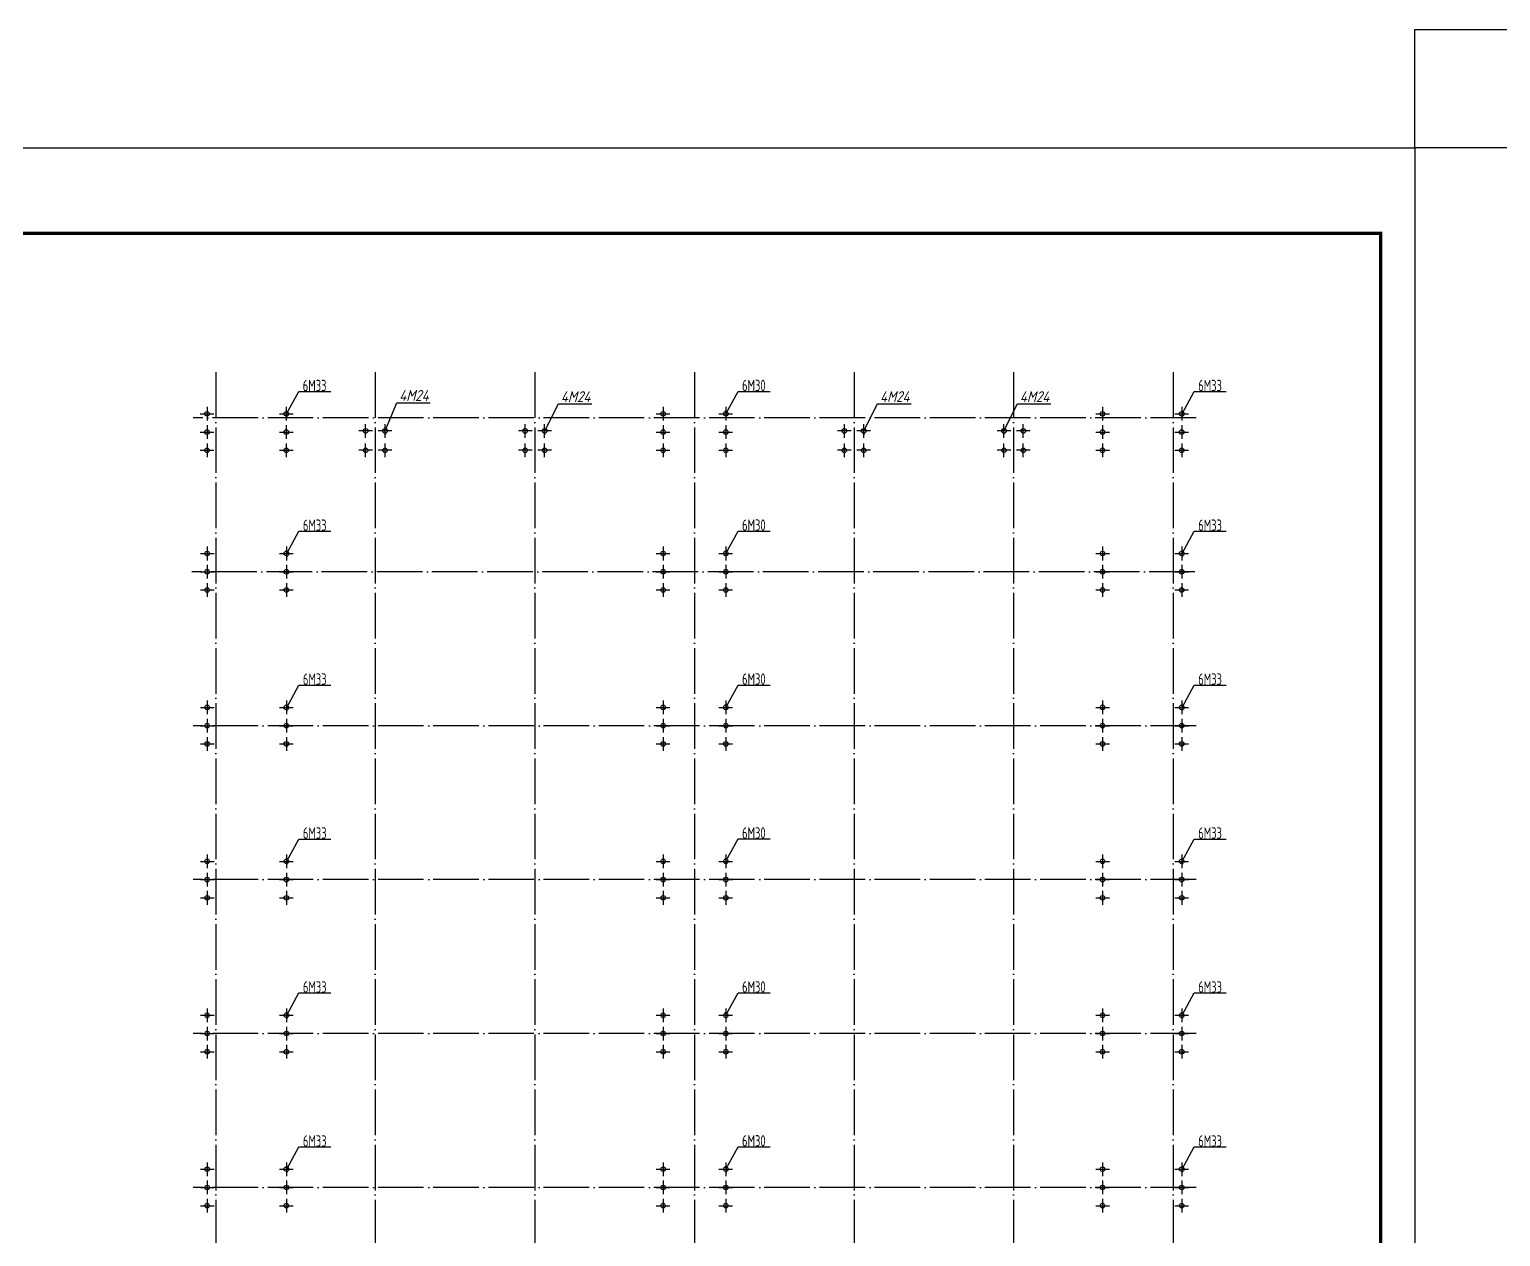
# Model space of a CAD drawing. Extents: x 2072855 to 2883818, y 17306032 to 17674225.
# Drawn here: x 2329199 to 2393731, y 17537400 to 17590335 of the extents above; entities that cross this region are included whole.
import ezdxf
from ezdxf.enums import TextEntityAlignment as Align

# ---------------------------------------------------------------- set-up
doc = ezdxf.new("R2010")
doc.units = 0
doc.header["$LTSCALE"] = 1000
doc.header["$MEASUREMENT"] = 0
doc.linetypes.add('DOTE', pattern=[2.42, 2, -0.2, 0.02, -0.2])
for name, color, linetype in [('3T_WOOD', 21, 'Continuous'), ('DOTE', 1, 'DOTE'), ('PUB_TITLE', 4, 'Continuous'), ('R-tec-ysd', 1, 'Continuous'), ('TK', 4, 'Continuous'), ('中粗', 4, 'Continuous'), ('标注', 7, 'Continuous')]:
    doc.layers.add(name, color=color, linetype=linetype)
doc.styles.add('-宋体', font='', dxfattribs={"width": 0.8})
doc.styles.add('HT', font='simhei.ttf', dxfattribs={"width": 0.7})
doc.styles.add('ROMANS', font='romans', dxfattribs={"width": 0.65, "height": 231.275})
doc.styles.get("Standard").update_dxf_attribs({"font": 'gbenor.shx', "bigfont": 'gbcbig.shx'})
doc.styles.add('TSSD_REIN', font='tssdeng.shx', dxfattribs={"width": 0.7, "bigfont": 'tssdchn.shx'})
doc.styles.add('图签宋体', font='', dxfattribs={"height": 300})
doc.styles.add('图签黑体', font='simhei.ttf', dxfattribs={"height": 550})
doc.styles.get('-宋体').set_extended_font_data('SimSun')
doc.styles.get('图签宋体').set_extended_font_data('NSimSun')
doc.dimstyles.new('100', dxfattribs={"dimtxt": 250, "dimasz": 200, "dimexe": 250, "dimexo": 300, "dimgap": 150, "dimtad": 1, "dimdec": 0, "dimzin": 0, "dimdsep": 46, "dimtxsty": 'Standard', "dimblk": 'ARCHTICK', "dimcen": 0.09, "dimclrd": 256, "dimclre": 256, "dimclrt": 256, "dimadec": 0, "dimazin": 0, "dimtfac": 1, "dimtdec": 0, "dimtix": 1, "dimtmove": 2, "dimatfit": 3, "dimldrblk": 'ARCHTICK', "dimfxl": 0, "dimtolj": 1, "dimtzin": 0, "dimarcsym": 0})

# ---------------------------------------------------------------- blocks, each defined once
blk = doc.blocks.new('A$C053D6479')
at = {"layer": 'PUB_TITLE'}
h = blk.add_hatch(color=256, dxfattribs=at)
h.dxf.hatch_style = 1
edge = h.paths.add_edge_path()
edge.add_spline(control_points=[(1026, 827), (1105, 920), (1188, 1008), (1266, 1102)], knot_values=[13, 13, 13, 13, 14, 14, 14, 14], degree=3, periodic=0)
edge.add_spline(control_points=[(1266, 1102), (1258, 1111), (1249, 1119), (1239, 1116)], knot_values=[12, 12, 12, 12, 13, 13, 13, 13], degree=3, periodic=0)
edge.add_spline(control_points=[(1239, 1116), (1210, 1107), (1179, 1092), (1144, 1077)], knot_values=[11, 11, 11, 11, 12, 12, 12, 12], degree=3, periodic=0)
edge.add_spline(control_points=[(1144, 1077), (1109, 1063), (1069, 1053), (1047, 1038)], knot_values=[10, 10, 10, 10, 11, 11, 11, 11], degree=3, periodic=0)
edge.add_spline(control_points=[(1047, 1038), (1028, 1026), (1007, 992), (991, 972)], knot_values=[9, 9, 9, 9, 10, 10, 10, 10], degree=3, periodic=0)
edge.add_spline(control_points=[(991, 972), (942, 913), (899, 868), (849, 810)], knot_values=[8, 8, 8, 8, 9, 9, 9, 9], degree=3, periodic=0)
edge.add_spline(control_points=[(849, 810), (842, 801), (822, 776), (822, 775)], knot_values=[7, 7, 7, 7, 8, 8, 8, 8], degree=3, periodic=0)
edge.add_spline(control_points=[(822, 775), (823, 771), (848, 752), (859, 744)], knot_values=[6, 6, 6, 6, 7, 7, 7, 7], degree=3, periodic=0)
edge.add_spline(control_points=[(859, 744), (949, 670), (1035, 592), (1122, 521)], knot_values=[5, 5, 5, 5, 6, 6, 6, 6], degree=3, periodic=0)
edge.add_spline(control_points=[(1122, 521), (1153, 527), (1185, 530), (1217, 533)], knot_values=[4, 4, 4, 4, 5, 5, 5, 5], degree=3, periodic=0)
edge.add_spline(control_points=[(1217, 533), (1246, 535), (1293, 532), (1316, 542)], knot_values=[3, 3, 3, 3, 4, 4, 4, 4], degree=3, periodic=0)
edge.add_spline(control_points=[(1316, 542), (1327, 547), (1338, 565), (1349, 579)], knot_values=[2, 2, 2, 2, 3, 3, 3, 3], degree=3, periodic=0)
edge.add_spline(control_points=[(1349, 579), (1423, 670), (1507, 759), (1572, 848)], knot_values=[1, 1, 1, 1, 2, 2, 2, 2], degree=3, periodic=0)
edge.add_spline(control_points=[(1572, 848), (1564, 852), (1561, 861), (1551, 862)], knot_values=[0, 0, 0, 0, 1, 1, 1, 1], degree=3, periodic=0)
edge.add_spline(control_points=[(1551, 862), (1469, 769), (1393, 671), (1310, 579)], knot_values=[15, 15, 15, 15, 16, 16, 16, 16], degree=3, periodic=0)
edge.add_spline(control_points=[(1310, 579), (1216, 662), (1118, 742), (1026, 827)], knot_values=[14, 14, 14, 14, 15, 15, 15, 15], degree=3, periodic=0)
at = {"layer": 'TK'}
for points, knots in [([(1031, 1298), (1066, 1286), (1054, 1262), (1045, 1224), (1036, 1188), (1031, 1158), (1024, 1121), (1020, 1104), (1017, 1085), (1012, 1071), (1004, 1052), (976, 1026), (956, 1003), (906, 946), (866, 899), (814, 839), (806, 829), (789, 806), (787, 806), (777, 804), (728, 856), (719, 864), (651, 922), (580, 978), (514, 1036), (509, 1106), (488, 1176), (479, 1247), (570, 1343), (663, 1436), (758, 1526), (764, 1523), (768, 1518), (774, 1515), (693, 1422), (599, 1343), (520, 1249), (607, 1171), (698, 1096), (789, 1021), (874, 1109), (950, 1206), (1031, 1298)], [0, 0, 0, 0, 1, 1, 1, 2, 2, 2, 3, 3, 3, 4, 4, 4, 5, 5, 5, 6, 6, 6, 7, 7, 7, 8, 8, 8, 9, 9, 9, 10, 10, 10, 11, 11, 11, 12, 12, 12, 13, 13, 13, 14, 14, 14, 14]), ([(555, 949), (624, 891), (699, 833), (760, 773), (689, 691), (614, 604), (539, 517), (529, 505), (516, 487), (506, 482), (492, 475), (469, 472), (452, 467), (416, 456), (383, 448), (342, 438), (323, 433), (297, 422), (293, 440), (291, 452), (313, 470), (322, 480), (400, 566), (477, 652), (553, 736), (460, 815), (366, 894), (270, 970), (183, 883), (101, 791), (16, 703), (-18, 714), (9, 735), (28, 755), (103, 838), (192, 930), (266, 1005), (319, 1009), (387, 1005), (442, 1007), (456, 1008), (472, 1011), (485, 1007), (507, 1000), (534, 967), (555, 949)], [0, 0, 0, 0, 1, 1, 1, 2, 2, 2, 3, 3, 3, 4, 4, 4, 5, 5, 5, 6, 6, 6, 7, 7, 7, 8, 8, 8, 9, 9, 9, 10, 10, 10, 11, 11, 11, 12, 12, 12, 13, 13, 13, 14, 14, 14, 15, 15, 15, 15]), ([(1551, 862), (1561, 861), (1564, 852), (1572, 848), (1507, 759), (1423, 670), (1349, 579), (1338, 565), (1327, 547), (1316, 542), (1293, 532), (1246, 535), (1217, 533), (1185, 530), (1153, 527), (1122, 521), (1035, 592), (949, 670), (859, 744), (848, 752), (823, 771), (822, 775), (822, 776), (842, 801), (849, 810), (899, 868), (942, 913), (991, 972), (1007, 992), (1028, 1026), (1047, 1038), (1069, 1053), (1109, 1063), (1144, 1077), (1179, 1092), (1210, 1107), (1239, 1116), (1249, 1119), (1258, 1111), (1266, 1102), (1188, 1008), (1105, 920), (1026, 827), (1118, 742), (1216, 662), (1310, 579), (1393, 671), (1469, 769), (1551, 862)], [0, 0, 0, 0, 1, 1, 1, 2, 2, 2, 3, 3, 3, 4, 4, 4, 5, 5, 5, 6, 6, 6, 7, 7, 7, 8, 8, 8, 9, 9, 9, 10, 10, 10, 11, 11, 11, 12, 12, 12, 13, 13, 13, 14, 14, 14, 15, 15, 15, 16, 16, 16, 16]), ([(1097, 490), (1100, 425), (1106, 361), (1107, 294), (1018, 207), (925, 121), (830, 33), (818, 21), (800, 0), (787, 0), (768, -1), (725, 49), (712, 60), (662, 103), (616, 143), (568, 186), (545, 207), (518, 224), (499, 250), (501, 259), (511, 261), (516, 267), (609, 192), (696, 111), (785, 33), (883, 118), (977, 208), (1070, 298), (992, 373), (892, 456), (803, 534), (791, 544), (768, 561), (766, 569), (761, 588), (776, 634), (780, 655), (785, 690), (788, 721), (795, 746), (897, 661), (998, 576), (1097, 490)], [0, 0, 0, 0, 1, 1, 1, 2, 2, 2, 3, 3, 3, 4, 4, 4, 5, 5, 5, 6, 6, 6, 7, 7, 7, 8, 8, 8, 9, 9, 9, 10, 10, 10, 11, 11, 11, 12, 12, 12, 13, 13, 13, 14, 14, 14, 14])]:
    blk.add_open_spline(points, degree=3, knots=knots, dxfattribs=at)
blk = doc.blocks.new('GeYuanFrame_86376852', base_point=(18.76, 4.34))
at = {"layer": 'PUB_TITLE'}
for points in [[(628.76, 235.14), (628.76, 292.54)], [(652.76, 235.14), (652.76, 292.54)], [(628.76, 202.14), (628.76, 229.64)], [(652.76, 202.14), (652.76, 229.64)], [(628.76, 14.34), (628.76, 111.14)]]:
    blk.add_lwpolyline(points, dxfattribs=at)
at = {"layer": 'TK'}
for p, q in [((43.76, 414.34), (676.76, 414.34)), ((606.76, 316.74), (676.76, 316.74)), ((606.76, 284.34), (676.76, 284.34)), ((606.76, 276.14), (676.76, 276.14)), ((606.76, 267.94), (676.76, 267.94)), ((606.76, 259.74), (676.76, 259.74)), ((606.76, 251.54), (676.76, 251.54)), ((606.76, 243.34), (676.76, 243.34)), ((606.76, 235.14), (676.76, 235.14)), ((606.76, 235.14), (676.76, 235.14)), ((606.76, 102.34), (676.76, 102.34)), ((606.76, 93.54), (676.76, 93.54)), ((606.76, 84.74), (628.76, 84.74)), ((606.76, 84.74), (676.76, 84.74)), ((606.76, 67.18), (676.76, 67.18)), ((606.76, 67.14), (676.76, 67.14)), ((606.76, 60.58), (676.76, 60.58)), ((606.76, 53.98), (676.76, 53.98)), ((606.76, 47.38), (676.76, 47.38)), ((606.76, 40.78), (676.76, 40.78)), ((606.76, 34.18), (676.76, 34.18)), ((606.76, 27.58), (676.76, 27.58)), ((606.76, 20.98), (676.76, 20.98)), ((606.76, 14.34), (676.76, 14.34))]:
    blk.add_line(p, q, dxfattribs=at)
for points in [[(18.76, 424.34), (686.76, 424.34), (686.76, 4.34), (18.76, 4.34), (18.76, 424.34)], [(606.76, 292.54), (676.76, 292.54)], [(606.76, 235.14), (676.76, 235.14)], [(606.76, 229.64), (676.76, 229.64)], [(606.76, 224.14), (676.76, 224.14)], [(606.76, 218.64), (676.76, 218.64)], [(606.76, 213.14), (676.76, 213.14)], [(606.76, 207.64), (676.76, 207.64)], [(606.76, 202.14), (676.76, 202.14)], [(606.76, 196.64), (676.76, 196.64)], [(606.76, 151.14), (676.76, 151.14)]]:
    blk.add_lwpolyline(points, dxfattribs=at)
at = {"layer": 'TK', "const_width": 1}
blk.add_lwpolyline([(676.76, 414.34), (43.76, 414.34), (43.76, 14.34), (676.76, 14.34)], close=True, dxfattribs=at)
at = {"layer": 'TK'}
for points, const_width in [([(606.76, 414.34), (606.76, 14.34)], 0.4), ([(606.76, 356.95), (676.76, 356.95)], 0.35), ([(606.76, 292.54), (676.76, 292.54)], 0.35), ([(606.76, 292.54), (676.76, 292.54)], 0.35), ([(606.76, 235.14), (676.76, 235.14)], 0.35), ([(606.76, 202.14), (676.76, 202.14)], 0.35), ([(606.76, 156.64), (676.76, 156.64)], 0.35), ([(606.76, 111.14), (676.76, 111.14)], 0.35), ([(606.76, 67.18), (676.76, 67.18)], 0.35)]:
    blk.add_lwpolyline(points, dxfattribs=dict(at, const_width=const_width))
at = {"layer": 'PUB_TITLE', "xscale": 0.01000000000021828, "yscale": 0.01000000000021828, "zscale": 0.01}
blk.add_blockref('A$C053D6479', (633.86, 336.08), dxfattribs=at)
at = {"layer": 'TK', "style": '图签宋体'}
for s, height, p in [('总平面', 2.4, (608.9, 409.1)), ('类   别', 2.4, (611.65, 287.9)), ('姓   名', 2.4, (634.87, 287.9)), ('签   名', 2.4, (658.35, 287.9)), ('审   定', 2.4, (611.65, 279.7)), ('审   核', 2.4, (611.65, 271.5)), ('项目负责人', 2.4, (609.8, 263.3)), ('专业负责人', 2.4, (609.56, 255.1)), ('校   对', 2.4, (612.06, 246.9)), ('设   计', 2.4, (612.03, 238.7)), ('专业会签', 2.4, (610.79, 231.05)), ('建  筑', 1.44, (610.28, 226.92)), ('结  构', 1.44, (610.28, 221.42)), ('给排水', 1.44, (610.28, 215.92)), ('电  气', 1.44, (610.28, 210.42)), ('暖  通', 1.44, (610.28, 204.92)), ('单 位 出 图 专 用 章 盖 章', 2.4, (618.39, 198.16)), ('本图未盖章无效', 2.4, (630.1, 158.51)), ('个 人 执 业 专 用 章 盖 章', 2.4, (619.19, 152.58)), ('本图未盖章无效', 2.4, (630.1, 113.01)), ('建设单位', 2.4, (611.06, 106.14)), ('工程名称', 2.4, (611.14, 97.93)), ('子项名称', 2.4, (611.52, 88.95)), ('图    名', 2.4, (611.3, 75.3)), ('工程编号', 2.4, (611.44, 63.58)), ('子项编号', 2.4, (611.44, 57)), ('专    业', 2.4, (611.68, 50.69)), ('图    号', 2.4, (611.69, 43.58)), ('设计阶段', 2.4, (611.12, 37.12)), ('比    例', 2.4, (611.26, 30.44)), ('修改版次', 2.4, (610.91, 24.22)), ('完成时间', 2.4, (610.79, 17.83))]:
    blk.add_text(s, height=height, dxfattribs=at).set_placement(p)
at = {"layer": 'TK'}
for s, height, style, width, p in [('SITE PLAN', 1.697, 'ROMANS', 0.76, (609.02, 406.31)), ('建筑行业（建筑工程）甲级           证书编号:A133002877', 2.2, '-宋体', 0.8, (607.67, 311.64)), ('风景园林工程设计专项甲级           证书编号:A133002877', 2.2, '-宋体', 0.8, (607.67, 307.62)), ('城乡规划编制资质乙级        证书编号:[浙]城规编(142069)', 2.2, '-宋体', 0.8, (607.67, 303.63)), ('市政行业（给水工程、排水工程）乙级 证书编号:A233029948', 2.2, '-宋体', 0.8, (607.67, 299.55)), ('市政行业（道路工程、桥梁工程）乙级 证书编号:A233029948', 2.2, '-宋体', 0.8, (607.67, 295.5)), ('CATEGORY', 1.8, 'TSSD_REIN', 0.7, (613.99, 284.98)), ('NAME', 1.8, 'TSSD_REIN', 0.7, (639.18, 284.98)), ('SIGNATURE', 1.8, 'TSSD_REIN', 0.7, (661.34, 284.98)), ('AUTHORIZED FOR ISSUE BY', 1.8, 'TSSD_REIN', 0.7, (607.79, 276.98)), ('REVIEWED BY', 1.8, 'TSSD_REIN', 0.7, (613.03, 268.72)), ('PROJECT DIRECTOR', 1.8, 'TSSD_REIN', 0.7, (611.22, 260.55)), ('DISCIPLINE RESPONSIBLE BY', 1.8, 'TSSD_REIN', 0.7, (607.25, 252.28)), ('CHECKED BY', 1.8, 'TSSD_REIN', 0.7, (613.42, 244.25)), ('DESIGNED BY', 1.8, 'TSSD_REIN', 0.7, (613.43, 236.08)), ('CONFIRMED BY', 1.8, 'TSSD_REIN', 0.7, (628.61, 231.23)), ('ARCHITECTURE', 1.08, 'TSSD_REIN', 0.7, (610.32, 225.15)), ('STRUCTURE', 1.08, 'TSSD_REIN', 0.7, (610.32, 219.65)), ('ARCHITECTURE', 1.08, 'TSSD_REIN', 0.7, (610.32, 214.15)), ('ARCHITECTURE', 1.08, 'TSSD_REIN', 0.7, (610.32, 208.65)), ('ARCHITECTURE', 1.08, 'TSSD_REIN', 0.7, (610.32, 203.15)), ('OWNER', 1.8, 'TSSD_REIN', 0.7, (615.65, 103.29)), ('PROJECT', 1.8, 'TSSD_REIN', 0.7, (614.19, 94.83)), ('SUB-PROJECT', 1.8, 'TSSD_REIN', 0.7, (613.53, 86.11)), ('DRAWING TITLE', 1.8, 'TSSD_REIN', 0.7, (612.64, 72.34)), ('PRO N0.', 1.8, 'TSSD_REIN', 0.7, (615.68, 60.96)), ('SUBITEM NO.', 1.8, 'TSSD_REIN', 0.7, (613.82, 54.39)), ('PROFESSIONAL', 1.8, 'TSSD_REIN', 0.8, (612.55, 47.95)), ('DRAWING NO.', 1.8, 'TSSD_REIN', 0.7, (613.86, 41.26)), ('STAGE', 1.8, 'TSSD_REIN', 0.7, (615.76, 34.84)), ('SCALE', 1.8, 'TSSD_REIN', 0.7, (616.05, 28.23)), ('EDITION NO.', 1.8, 'TSSD_REIN', 0.8, (613.2, 21.45)), ('DATE', 1.8, 'TSSD_REIN', 0.7, (616, 15.26))]:
    blk.add_text(s, height=height, dxfattribs=dict(at, style=style, width=width)).set_placement(p)
for s, height, style, width, p in [('浙江华越设计股份有限公司', 3.96, 'HT', 0.9, (641.74, 328.97)), ('ZHEJIANG HOY DESIGN CO.,LTD', 2.8, '图签黑体', 1.11, (641.73, 323.1))]:
    blk.add_text(s, height=height, dxfattribs=dict(at, style=style, width=width)).set_placement(p, align=Align.MIDDLE)
at = {"layer": 'TK', "char_height": 2.4, "attachment_point": 5, "style": '图签宋体'}
for s, insert, width in [('张矗', (640.76, 280.21), 24), ('顾晓东', (640.76, 272.04), 24), ('钟高华', (640.76, 263.84), 24), ('顾晓东', (640.76, 255.57), 24), ('李福', (640.76, 247.44), 24), ('杨康', (640.76, 239.24), 24), ('安徽赛工环境装备有限公司', (652.76, 106.74), 48), ('安徽赛工环境装备有限公司新建厂区', (652.76, 97.94), 48), ('车间-3扩建', (652.76, 89.14), 48), ('锚栓平面布置图', (652.76, 75.94), 48), ('2020-HYAJLF-0505', (652.76, 63.88), 48), ('2020-HYAJLF-0505S-a-003', (652.76, 57.28), 48), ('结构', (652.76, 50.68), 48), ('结施-06', (652.76, 44.08), 48), ('施工图设计', (652.76, 37.48), 48), ('1:150', (652.76, 30.88), 48), ('1.0', (652.76, 24.28), 48), ('2020.07.22', (652.76, 17.69), 48)]:
    blk.add_mtext(s, dxfattribs=dict(at, insert=insert, width=width))

msp = doc.modelspace()

# ---------------------------------------------------------------- linework, layer by layer
at = {"layer": 'DOTE'}
for p, q in [((2337371.6, 17575304.2), (2337371.6, 17510870.6)), ((2344371.6, 17575304.2), (2344371.6, 17510870.6)), ((2351371.6, 17575304.2), (2351371.6, 17510870.6)), ((2358371.6, 17575304.2), (2358371.6, 17510904.6)), ((2365371.6, 17575304.2), (2365371.6, 17510870.6)), ((2372371.6, 17575304.2), (2372371.6, 17510870.6)), ((2379371.6, 17575304.2), (2379371.6, 17510870.6)), ((2380371.6, 17573304.2), (2336383.6, 17573304.2)), ((2380315.3, 17566554.2), (2336327.3, 17566554.2)), ((2380371.6, 17559804.2), (2336383.6, 17559804.2)), ((2380371.6, 17553054.2), (2336383.6, 17553054.2)), ((2380371.6, 17546304.2), (2336383.6, 17546304.2)), ((2380371.6, 17539554.2), (2336383.6, 17539554.2))]:
    msp.add_line(p, q, dxfattribs=at)
at = {"layer": 'R-tec-ysd'}
msp.add_lwpolyline([(2389976, 17590335.3), (2396338.7, 17590335.3), (2396338.7, 17585146.4), (2389976, 17585146.4)], close=True, dxfattribs=at)
at = {"layer": '中粗', "linetype": 'ByBlock'}
for p, q in [((2336989.2, 17573779.2), (2336989.2, 17573179.2)), ((2340464.2, 17573779.2), (2340464.2, 17573179.2)), ((2356996.6, 17573779.2), (2356996.6, 17573179.2)), ((2359746.6, 17573779.2), (2359746.6, 17573179.2)), ((2376271.6, 17573779.2), (2376271.6, 17573179.2)), ((2379746.6, 17573779.2), (2379746.6, 17573179.2)), ((2336689.2, 17573479.2), (2337289.2, 17573479.2)), ((2336989.2, 17572979.2), (2336989.2, 17572379.2)), ((2340164.2, 17573479.2), (2340764.2, 17573479.2)), ((2340464.2, 17572979.2), (2340464.2, 17572379.2)), ((2343946.6, 17572429.2), (2343946.6, 17573029.2)), ((2344796.6, 17572429.2), (2344796.6, 17573029.2)), ((2350946.6, 17572429.2), (2350946.6, 17573029.2)), ((2351796.6, 17572429.2), (2351796.6, 17573029.2)), ((2356696.6, 17573479.2), (2357296.6, 17573479.2)), ((2356996.6, 17572979.2), (2356996.6, 17572379.2)), ((2359446.6, 17573479.2), (2360046.6, 17573479.2)), ((2359746.6, 17572979.2), (2359746.6, 17572379.2)), ((2364946.6, 17572429.2), (2364946.6, 17573029.2)), ((2365796.6, 17572429.2), (2365796.6, 17573029.2)), ((2371946.6, 17572429.2), (2371946.6, 17573029.2)), ((2372796.6, 17572429.2), (2372796.6, 17573029.2)), ((2375971.6, 17573479.2), (2376571.6, 17573479.2)), ((2376271.6, 17572979.2), (2376271.6, 17572379.2)), ((2379446.6, 17573479.2), (2380046.6, 17573479.2)), ((2379746.6, 17572979.2), (2379746.6, 17572379.2)), ((2336689.2, 17572679.2), (2337289.2, 17572679.2)), ((2340164.2, 17572679.2), (2340764.2, 17572679.2)), ((2344246.6, 17572729.2), (2343646.6, 17572729.2)), ((2345096.6, 17572729.2), (2344496.6, 17572729.2)), ((2344721.6, 17572729.2), (2344721.6, 17572729.2)), ((2351246.6, 17572729.2), (2350646.6, 17572729.2)), ((2352096.6, 17572729.2), (2351496.6, 17572729.2)), ((2351721.6, 17572729.2), (2351721.6, 17572729.2)), ((2356696.6, 17572679.2), (2357296.6, 17572679.2)), ((2359446.6, 17572679.2), (2360046.6, 17572679.2)), ((2365246.6, 17572729.2), (2364646.6, 17572729.2)), ((2366096.6, 17572729.2), (2365496.6, 17572729.2)), ((2365721.6, 17572729.2), (2365721.6, 17572729.2)), ((2372246.6, 17572729.2), (2371646.6, 17572729.2)), ((2373096.6, 17572729.2), (2372496.6, 17572729.2)), ((2372721.6, 17572729.2), (2372721.6, 17572729.2)), ((2375971.6, 17572679.2), (2376571.6, 17572679.2)), ((2379446.6, 17572679.2), (2380046.6, 17572679.2)), ((2336689.2, 17571879.2), (2337289.2, 17571879.2)), ((2336989.2, 17572179.2), (2336989.2, 17571579.2)), ((2337064.2, 17571879.2), (2337064.2, 17571879.2)), ((2340164.2, 17571879.2), (2340764.2, 17571879.2)), ((2340464.2, 17572179.2), (2340464.2, 17571579.2)), ((2340539.2, 17571879.2), (2340539.2, 17571879.2)), ((2344246.6, 17571879.2), (2343646.6, 17571879.2)), ((2343946.6, 17571579.2), (2343946.6, 17572179.2)), ((2345096.6, 17571879.2), (2344496.6, 17571879.2)), ((2344796.6, 17571579.2), (2344796.6, 17572179.2)), ((2351246.6, 17571879.2), (2350646.6, 17571879.2)), ((2350946.6, 17571579.2), (2350946.6, 17572179.2)), ((2352096.6, 17571879.2), (2351496.6, 17571879.2)), ((2351796.6, 17571579.2), (2351796.6, 17572179.2)), ((2356696.6, 17571879.2), (2357296.6, 17571879.2)), ((2356996.6, 17572179.2), (2356996.6, 17571579.2)), ((2357071.6, 17571879.2), (2357071.6, 17571879.2)), ((2359446.6, 17571879.2), (2360046.6, 17571879.2)), ((2359746.6, 17572179.2), (2359746.6, 17571579.2)), ((2359821.6, 17571879.2), (2359821.6, 17571879.2)), ((2365246.6, 17571879.2), (2364646.6, 17571879.2)), ((2364946.6, 17571579.2), (2364946.6, 17572179.2)), ((2366096.6, 17571879.2), (2365496.6, 17571879.2)), ((2365796.6, 17571579.2), (2365796.6, 17572179.2)), ((2372246.6, 17571879.2), (2371646.6, 17571879.2)), ((2371946.6, 17571579.2), (2371946.6, 17572179.2)), ((2373096.6, 17571879.2), (2372496.6, 17571879.2)), ((2372796.6, 17571579.2), (2372796.6, 17572179.2)), ((2375971.6, 17571879.2), (2376571.6, 17571879.2)), ((2376271.6, 17572179.2), (2376271.6, 17571579.2)), ((2376346.6, 17571879.2), (2376346.6, 17571879.2)), ((2379446.6, 17571879.2), (2380046.6, 17571879.2)), ((2379746.6, 17572179.2), (2379746.6, 17571579.2)), ((2379821.6, 17571879.2), (2379821.6, 17571879.2)), ((2336696.6, 17567354.2), (2337296.6, 17567354.2)), ((2336996.6, 17567654.2), (2336996.6, 17567054.2)), ((2340171.6, 17567354.2), (2340771.6, 17567354.2)), ((2340471.6, 17567654.2), (2340471.6, 17567054.2)), ((2356696.6, 17567354.2), (2357296.6, 17567354.2)), ((2356996.6, 17567654.2), (2356996.6, 17567054.2)), ((2359446.6, 17567354.2), (2360046.6, 17567354.2)), ((2359746.6, 17567654.2), (2359746.6, 17567054.2)), ((2375971.6, 17567354.2), (2376571.6, 17567354.2)), ((2376271.6, 17567654.2), (2376271.6, 17567054.2)), ((2379446.6, 17567354.2), (2380046.6, 17567354.2)), ((2379746.6, 17567654.2), (2379746.6, 17567054.2)), ((2336696.6, 17566554.2), (2337296.6, 17566554.2)), ((2336996.6, 17566854.2), (2336996.6, 17566254.2)), ((2340171.6, 17566554.2), (2340771.6, 17566554.2)), ((2340471.6, 17566854.2), (2340471.6, 17566254.2)), ((2356696.6, 17566554.2), (2357296.6, 17566554.2)), ((2356996.6, 17566854.2), (2356996.6, 17566254.2)), ((2359446.6, 17566554.2), (2360046.6, 17566554.2)), ((2359746.6, 17566854.2), (2359746.6, 17566254.2)), ((2375971.6, 17566554.2), (2376571.6, 17566554.2)), ((2376271.6, 17566854.2), (2376271.6, 17566254.2)), ((2379446.6, 17566554.2), (2380046.6, 17566554.2)), ((2379746.6, 17566854.2), (2379746.6, 17566254.2)), ((2336996.6, 17566054.2), (2336996.6, 17565454.2)), ((2340471.6, 17566054.2), (2340471.6, 17565454.2)), ((2356996.6, 17566054.2), (2356996.6, 17565454.2)), ((2359746.6, 17566054.2), (2359746.6, 17565454.2)), ((2376271.6, 17566054.2), (2376271.6, 17565454.2)), ((2379746.6, 17566054.2), (2379746.6, 17565454.2)), ((2336696.6, 17565754.2), (2337296.6, 17565754.2)), ((2337071.6, 17565754.2), (2337071.6, 17565754.2)), ((2340171.6, 17565754.2), (2340771.6, 17565754.2)), ((2340546.6, 17565754.2), (2340546.6, 17565754.2)), ((2356696.6, 17565754.2), (2357296.6, 17565754.2)), ((2357071.6, 17565754.2), (2357071.6, 17565754.2)), ((2359446.6, 17565754.2), (2360046.6, 17565754.2)), ((2359821.6, 17565754.2), (2359821.6, 17565754.2)), ((2375971.6, 17565754.2), (2376571.6, 17565754.2)), ((2376346.6, 17565754.2), (2376346.6, 17565754.2)), ((2379446.6, 17565754.2), (2380046.6, 17565754.2)), ((2379821.6, 17565754.2), (2379821.6, 17565754.2)), ((2336996.6, 17560904.2), (2336996.6, 17560304.2)), ((2340471.6, 17560904.2), (2340471.6, 17560304.2)), ((2356996.6, 17560904.2), (2356996.6, 17560304.2)), ((2359746.6, 17560904.2), (2359746.6, 17560304.2)), ((2376271.6, 17560904.2), (2376271.6, 17560304.2)), ((2379746.6, 17560904.2), (2379746.6, 17560304.2)), ((2336696.6, 17560604.2), (2337296.6, 17560604.2)), ((2336996.6, 17560104.2), (2336996.6, 17559504.2)), ((2340171.6, 17560604.2), (2340771.6, 17560604.2)), ((2340471.6, 17560104.2), (2340471.6, 17559504.2)), ((2356696.6, 17560604.2), (2357296.6, 17560604.2)), ((2356996.6, 17560104.2), (2356996.6, 17559504.2)), ((2359446.6, 17560604.2), (2360046.6, 17560604.2)), ((2359746.6, 17560104.2), (2359746.6, 17559504.2)), ((2375971.6, 17560604.2), (2376571.6, 17560604.2)), ((2376271.6, 17560104.2), (2376271.6, 17559504.2)), ((2379446.6, 17560604.2), (2380046.6, 17560604.2)), ((2379746.6, 17560104.2), (2379746.6, 17559504.2)), ((2336696.6, 17559804.2), (2337296.6, 17559804.2)), ((2340171.6, 17559804.2), (2340771.6, 17559804.2)), ((2356696.6, 17559804.2), (2357296.6, 17559804.2)), ((2359446.6, 17559804.2), (2360046.6, 17559804.2)), ((2375971.6, 17559804.2), (2376571.6, 17559804.2)), ((2379446.6, 17559804.2), (2380046.6, 17559804.2)), ((2336696.6, 17559004.2), (2337296.6, 17559004.2)), ((2336996.6, 17559304.2), (2336996.6, 17558704.2)), ((2337071.6, 17559004.2), (2337071.6, 17559004.2)), ((2340171.6, 17559004.2), (2340771.6, 17559004.2)), ((2340471.6, 17559304.2), (2340471.6, 17558704.2)), ((2340546.6, 17559004.2), (2340546.6, 17559004.2)), ((2356696.6, 17559004.2), (2357296.6, 17559004.2)), ((2356996.6, 17559304.2), (2356996.6, 17558704.2)), ((2357071.6, 17559004.2), (2357071.6, 17559004.2)), ((2359446.6, 17559004.2), (2360046.6, 17559004.2)), ((2359746.6, 17559304.2), (2359746.6, 17558704.2)), ((2359821.6, 17559004.2), (2359821.6, 17559004.2)), ((2375971.6, 17559004.2), (2376571.6, 17559004.2)), ((2376271.6, 17559304.2), (2376271.6, 17558704.2)), ((2376346.6, 17559004.2), (2376346.6, 17559004.2)), ((2379446.6, 17559004.2), (2380046.6, 17559004.2)), ((2379746.6, 17559304.2), (2379746.6, 17558704.2)), ((2379821.6, 17559004.2), (2379821.6, 17559004.2)), ((2336696.6, 17553854.2), (2337296.6, 17553854.2)), ((2336996.6, 17554154.2), (2336996.6, 17553554.2)), ((2340171.6, 17553854.2), (2340771.6, 17553854.2)), ((2340471.6, 17554154.2), (2340471.6, 17553554.2)), ((2356696.6, 17553854.2), (2357296.6, 17553854.2)), ((2356996.6, 17554154.2), (2356996.6, 17553554.2)), ((2359446.6, 17553854.2), (2360046.6, 17553854.2)), ((2359746.6, 17554154.2), (2359746.6, 17553554.2)), ((2375971.6, 17553854.2), (2376571.6, 17553854.2)), ((2376271.6, 17554154.2), (2376271.6, 17553554.2)), ((2379446.6, 17553854.2), (2380046.6, 17553854.2)), ((2379746.6, 17554154.2), (2379746.6, 17553554.2)), ((2336696.6, 17553054.2), (2337296.6, 17553054.2)), ((2336996.6, 17553354.2), (2336996.6, 17552754.2)), ((2340171.6, 17553054.2), (2340771.6, 17553054.2)), ((2340471.6, 17553354.2), (2340471.6, 17552754.2)), ((2356696.6, 17553054.2), (2357296.6, 17553054.2)), ((2356996.6, 17553354.2), (2356996.6, 17552754.2)), ((2359446.6, 17553054.2), (2360046.6, 17553054.2)), ((2359746.6, 17553354.2), (2359746.6, 17552754.2)), ((2375971.6, 17553054.2), (2376571.6, 17553054.2)), ((2376271.6, 17553354.2), (2376271.6, 17552754.2)), ((2379446.6, 17553054.2), (2380046.6, 17553054.2)), ((2379746.6, 17553354.2), (2379746.6, 17552754.2)), ((2336996.6, 17552554.2), (2336996.6, 17551954.2)), ((2340471.6, 17552554.2), (2340471.6, 17551954.2)), ((2356996.6, 17552554.2), (2356996.6, 17551954.2)), ((2359746.6, 17552554.2), (2359746.6, 17551954.2)), ((2376271.6, 17552554.2), (2376271.6, 17551954.2)), ((2379746.6, 17552554.2), (2379746.6, 17551954.2)), ((2336696.6, 17552254.2), (2337296.6, 17552254.2)), ((2337071.6, 17552254.2), (2337071.6, 17552254.2)), ((2340171.6, 17552254.2), (2340771.6, 17552254.2)), ((2340546.6, 17552254.2), (2340546.6, 17552254.2)), ((2356696.6, 17552254.2), (2357296.6, 17552254.2)), ((2357071.6, 17552254.2), (2357071.6, 17552254.2)), ((2359446.6, 17552254.2), (2360046.6, 17552254.2)), ((2359821.6, 17552254.2), (2359821.6, 17552254.2)), ((2375971.6, 17552254.2), (2376571.6, 17552254.2)), ((2376346.6, 17552254.2), (2376346.6, 17552254.2)), ((2379446.6, 17552254.2), (2380046.6, 17552254.2)), ((2379821.6, 17552254.2), (2379821.6, 17552254.2)), ((2336996.6, 17547404.2), (2336996.6, 17546804.2)), ((2340471.6, 17547404.2), (2340471.6, 17546804.2)), ((2356996.6, 17547404.2), (2356996.6, 17546804.2)), ((2359746.6, 17547404.2), (2359746.6, 17546804.2)), ((2376271.6, 17547404.2), (2376271.6, 17546804.2)), ((2379746.6, 17547404.2), (2379746.6, 17546804.2)), ((2336696.6, 17547104.2), (2337296.6, 17547104.2)), ((2336996.6, 17546604.2), (2336996.6, 17546004.2)), ((2340171.6, 17547104.2), (2340771.6, 17547104.2)), ((2340471.6, 17546604.2), (2340471.6, 17546004.2)), ((2356696.6, 17547104.2), (2357296.6, 17547104.2)), ((2356996.6, 17546604.2), (2356996.6, 17546004.2)), ((2359446.6, 17547104.2), (2360046.6, 17547104.2)), ((2359746.6, 17546604.2), (2359746.6, 17546004.2)), ((2375971.6, 17547104.2), (2376571.6, 17547104.2)), ((2376271.6, 17546604.2), (2376271.6, 17546004.2)), ((2379446.6, 17547104.2), (2380046.6, 17547104.2)), ((2379746.6, 17546604.2), (2379746.6, 17546004.2)), ((2336696.6, 17546304.2), (2337296.6, 17546304.2)), ((2340171.6, 17546304.2), (2340771.6, 17546304.2)), ((2356696.6, 17546304.2), (2357296.6, 17546304.2)), ((2359446.6, 17546304.2), (2360046.6, 17546304.2)), ((2375971.6, 17546304.2), (2376571.6, 17546304.2)), ((2379446.6, 17546304.2), (2380046.6, 17546304.2)), ((2336696.6, 17545504.2), (2337296.6, 17545504.2)), ((2336996.6, 17545804.2), (2336996.6, 17545204.2)), ((2337071.6, 17545504.2), (2337071.6, 17545504.2)), ((2340171.6, 17545504.2), (2340771.6, 17545504.2)), ((2340471.6, 17545804.2), (2340471.6, 17545204.2)), ((2340546.6, 17545504.2), (2340546.6, 17545504.2)), ((2356696.6, 17545504.2), (2357296.6, 17545504.2)), ((2356996.6, 17545804.2), (2356996.6, 17545204.2)), ((2357071.6, 17545504.2), (2357071.6, 17545504.2)), ((2359446.6, 17545504.2), (2360046.6, 17545504.2)), ((2359746.6, 17545804.2), (2359746.6, 17545204.2)), ((2359821.6, 17545504.2), (2359821.6, 17545504.2)), ((2375971.6, 17545504.2), (2376571.6, 17545504.2)), ((2376271.6, 17545804.2), (2376271.6, 17545204.2)), ((2376346.6, 17545504.2), (2376346.6, 17545504.2)), ((2379446.6, 17545504.2), (2380046.6, 17545504.2)), ((2379746.6, 17545804.2), (2379746.6, 17545204.2)), ((2379821.6, 17545504.2), (2379821.6, 17545504.2)), ((2336696.6, 17540354.2), (2337296.6, 17540354.2)), ((2336996.6, 17540654.2), (2336996.6, 17540054.2)), ((2340171.6, 17540354.2), (2340771.6, 17540354.2)), ((2340471.6, 17540654.2), (2340471.6, 17540054.2)), ((2356696.6, 17540354.2), (2357296.6, 17540354.2)), ((2356996.6, 17540654.2), (2356996.6, 17540054.2)), ((2359446.6, 17540354.2), (2360046.6, 17540354.2)), ((2359746.6, 17540654.2), (2359746.6, 17540054.2)), ((2375971.6, 17540354.2), (2376571.6, 17540354.2)), ((2376271.6, 17540654.2), (2376271.6, 17540054.2)), ((2379446.6, 17540354.2), (2380046.6, 17540354.2)), ((2379746.6, 17540654.2), (2379746.6, 17540054.2)), ((2336696.6, 17539554.2), (2337296.6, 17539554.2)), ((2336996.6, 17539854.2), (2336996.6, 17539254.2)), ((2340171.6, 17539554.2), (2340771.6, 17539554.2)), ((2340471.6, 17539854.2), (2340471.6, 17539254.2)), ((2356696.6, 17539554.2), (2357296.6, 17539554.2)), ((2356996.6, 17539854.2), (2356996.6, 17539254.2)), ((2359446.6, 17539554.2), (2360046.6, 17539554.2)), ((2359746.6, 17539854.2), (2359746.6, 17539254.2)), ((2375971.6, 17539554.2), (2376571.6, 17539554.2)), ((2376271.6, 17539854.2), (2376271.6, 17539254.2)), ((2379446.6, 17539554.2), (2380046.6, 17539554.2)), ((2379746.6, 17539854.2), (2379746.6, 17539254.2)), ((2336996.6, 17539054.2), (2336996.6, 17538454.2)), ((2340471.6, 17539054.2), (2340471.6, 17538454.2)), ((2356996.6, 17539054.2), (2356996.6, 17538454.2)), ((2359746.6, 17539054.2), (2359746.6, 17538454.2)), ((2376271.6, 17539054.2), (2376271.6, 17538454.2)), ((2379746.6, 17539054.2), (2379746.6, 17538454.2)), ((2336696.6, 17538754.2), (2337296.6, 17538754.2)), ((2337071.6, 17538754.2), (2337071.6, 17538754.2)), ((2340171.6, 17538754.2), (2340771.6, 17538754.2)), ((2340546.6, 17538754.2), (2340546.6, 17538754.2)), ((2356696.6, 17538754.2), (2357296.6, 17538754.2)), ((2357071.6, 17538754.2), (2357071.6, 17538754.2)), ((2359446.6, 17538754.2), (2360046.6, 17538754.2)), ((2359821.6, 17538754.2), (2359821.6, 17538754.2)), ((2375971.6, 17538754.2), (2376571.6, 17538754.2)), ((2376346.6, 17538754.2), (2376346.6, 17538754.2)), ((2379446.6, 17538754.2), (2380046.6, 17538754.2)), ((2379821.6, 17538754.2), (2379821.6, 17538754.2))]:
    msp.add_line(p, q, dxfattribs=at)
for centre in [(2336989.2, 17573479.2), (2340464.2, 17573479.2), (2356996.6, 17573479.2), (2359746.6, 17573479.2), (2376271.6, 17573479.2), (2379746.6, 17573479.2), (2336989.2, 17572679.2), (2340464.2, 17572679.2), (2343946.6, 17572729.2), (2344796.6, 17572729.2), (2350946.6, 17572729.2), (2351796.6, 17572729.2), (2356996.6, 17572679.2), (2359746.6, 17572679.2), (2364946.6, 17572729.2), (2365796.6, 17572729.2), (2371946.6, 17572729.2), (2372796.6, 17572729.2), (2376271.6, 17572679.2), (2379746.6, 17572679.2), (2336989.2, 17571879.2), (2340464.2, 17571879.2), (2343946.6, 17571879.2), (2344796.6, 17571879.2), (2350946.6, 17571879.2), (2351796.6, 17571879.2), (2356996.6, 17571879.2), (2359746.6, 17571879.2), (2364946.6, 17571879.2), (2365796.6, 17571879.2), (2371946.6, 17571879.2), (2372796.6, 17571879.2), (2376271.6, 17571879.2), (2379746.6, 17571879.2), (2336996.6, 17567354.2), (2340471.6, 17567354.2), (2356996.6, 17567354.2), (2359746.6, 17567354.2), (2376271.6, 17567354.2), (2379746.6, 17567354.2), (2336996.6, 17566554.2), (2340471.6, 17566554.2), (2356996.6, 17566554.2), (2359746.6, 17566554.2), (2376271.6, 17566554.2), (2379746.6, 17566554.2), (2336996.6, 17565754.2), (2340471.6, 17565754.2), (2356996.6, 17565754.2), (2359746.6, 17565754.2), (2376271.6, 17565754.2), (2379746.6, 17565754.2), (2336996.6, 17560604.2), (2340471.6, 17560604.2), (2356996.6, 17560604.2), (2359746.6, 17560604.2), (2376271.6, 17560604.2), (2379746.6, 17560604.2), (2336996.6, 17559804.2), (2340471.6, 17559804.2), (2356996.6, 17559804.2), (2359746.6, 17559804.2), (2376271.6, 17559804.2), (2379746.6, 17559804.2), (2336996.6, 17559004.2), (2340471.6, 17559004.2), (2356996.6, 17559004.2), (2359746.6, 17559004.2), (2376271.6, 17559004.2), (2379746.6, 17559004.2), (2336996.6, 17553854.2), (2340471.6, 17553854.2), (2356996.6, 17553854.2), (2359746.6, 17553854.2), (2376271.6, 17553854.2), (2379746.6, 17553854.2), (2336996.6, 17553054.2), (2340471.6, 17553054.2), (2356996.6, 17553054.2), (2359746.6, 17553054.2), (2376271.6, 17553054.2), (2379746.6, 17553054.2), (2336996.6, 17552254.2), (2340471.6, 17552254.2), (2356996.6, 17552254.2), (2359746.6, 17552254.2), (2376271.6, 17552254.2), (2379746.6, 17552254.2), (2336996.6, 17547104.2), (2340471.6, 17547104.2), (2356996.6, 17547104.2), (2359746.6, 17547104.2), (2376271.6, 17547104.2), (2379746.6, 17547104.2), (2336996.6, 17546304.2), (2340471.6, 17546304.2), (2356996.6, 17546304.2), (2359746.6, 17546304.2), (2376271.6, 17546304.2), (2379746.6, 17546304.2), (2336996.6, 17545504.2), (2340471.6, 17545504.2), (2356996.6, 17545504.2), (2359746.6, 17545504.2), (2376271.6, 17545504.2), (2379746.6, 17545504.2), (2336996.6, 17540354.2), (2340471.6, 17540354.2), (2356996.6, 17540354.2), (2359746.6, 17540354.2), (2376271.6, 17540354.2), (2379746.6, 17540354.2), (2336996.6, 17539554.2), (2340471.6, 17539554.2), (2356996.6, 17539554.2), (2359746.6, 17539554.2), (2376271.6, 17539554.2), (2379746.6, 17539554.2), (2336996.6, 17538754.2), (2340471.6, 17538754.2), (2356996.6, 17538754.2), (2359746.6, 17538754.2), (2376271.6, 17538754.2), (2379746.6, 17538754.2)]:
    msp.add_circle(centre, 100, dxfattribs=at)

# ---------------------------------------------------------------- block references
at = {"layer": '3T_WOOD', "xscale": 150, "yscale": 150, "zscale": 150, "rotation": 270}
msp.add_blockref('GeYuanFrame_86376852', (2326976, 17585146.4), dxfattribs=at)

# ---------------------------------------------------------------- texts
at = {"color": 6, "ltscale": 0.5, "style": 'TSSD_REIN', "width": 0.7}
for s, p in [('6M33', (2341188.2, 17574469.9)), ('6M30', (2360458.9, 17574473)), ('6M33', (2380470.7, 17574469.9)), ('6M33', (2341195.7, 17568344.9)), ('6M30', (2360458.9, 17568348)), ('6M33', (2380470.7, 17568344.9)), ('6M33', (2341195.7, 17561594.9)), ('6M30', (2360458.9, 17561598)), ('6M33', (2380470.7, 17561594.9)), ('6M33', (2341195.7, 17554844.9)), ('6M30', (2360458.9, 17554848)), ('6M33', (2380470.7, 17554844.9)), ('6M33', (2341195.7, 17548094.9)), ('6M30', (2360458.9, 17548098)), ('6M33', (2380470.7, 17548094.9)), ('6M33', (2341195.7, 17541344.9)), ('6M30', (2360458.9, 17541348)), ('6M33', (2380470.7, 17541344.9))]:
    msp.add_text(s, height=500, dxfattribs=at).set_placement(p)
at = {"color": 6, "ltscale": 0.5, "oblique": 15}
for p in [(2345419.4, 17574043.1), (2352510.2, 17573991.7), (2366510.2, 17573991.7), (2372644.5, 17573991.7)]:
    msp.add_text('4M24', height=480, dxfattribs=at).set_placement(p)

# ---------------------------------------------------------------- leaders
at = {"layer": '标注', "linetype": 'ByBlock'}
for points in [[(2340477.9, 17573480.1), (2341012.7, 17574457.9), (2342414.8, 17574457.9)], [(2359748.6, 17573483.1), (2360283.4, 17574461), (2361685.5, 17574461)], [(2379760.3, 17573480.1), (2380295.1, 17574457.9), (2381697.2, 17574457.9)], [(2344792.9, 17572702.9), (2345308.8, 17573961.4), (2346783.9, 17573961.4)], [(2351792.9, 17572702.9), (2352399.6, 17573910), (2353874.7, 17573910)], [(2365792.9, 17572702.9), (2366399.6, 17573910), (2367874.7, 17573910)], [(2371927.2, 17572702.9), (2372533.9, 17573910), (2374008.9, 17573910)], [(2340485.3, 17567355.1), (2341020.1, 17568332.9), (2342422.2, 17568332.9)], [(2359748.6, 17567358.1), (2360283.4, 17568336), (2361685.5, 17568336)], [(2379760.3, 17567355.1), (2380295.1, 17568332.9), (2381697.2, 17568332.9)], [(2340485.3, 17560605.1), (2341020.1, 17561582.9), (2342422.2, 17561582.9)], [(2359748.6, 17560608.1), (2360283.4, 17561586), (2361685.5, 17561586)], [(2379760.3, 17560605.1), (2380295.1, 17561582.9), (2381697.2, 17561582.9)], [(2340485.3, 17553855.1), (2341020.1, 17554832.9), (2342422.2, 17554832.9)], [(2359748.6, 17553858.1), (2360283.4, 17554836), (2361685.5, 17554836)], [(2379760.3, 17553855.1), (2380295.1, 17554832.9), (2381697.2, 17554832.9)], [(2340485.3, 17547105.1), (2341020.1, 17548082.9), (2342422.2, 17548082.9)], [(2359748.6, 17547108.1), (2360283.4, 17548086), (2361685.5, 17548086)], [(2379760.3, 17547105.1), (2380295.1, 17548082.9), (2381697.2, 17548082.9)], [(2359748.6, 17540358.1), (2360283.4, 17541336), (2361685.5, 17541336)], [(2340485.3, 17540355.1), (2341020.1, 17541332.9), (2342422.2, 17541332.9)], [(2379760.3, 17540355.1), (2380295.1, 17541332.9), (2381697.2, 17541332.9)]]:
    msp.add_leader(points, dimstyle='100', override={"dimgap": 150, "dimtad": 0}, dxfattribs=at)

doc.saveas('drawing.dxf')
